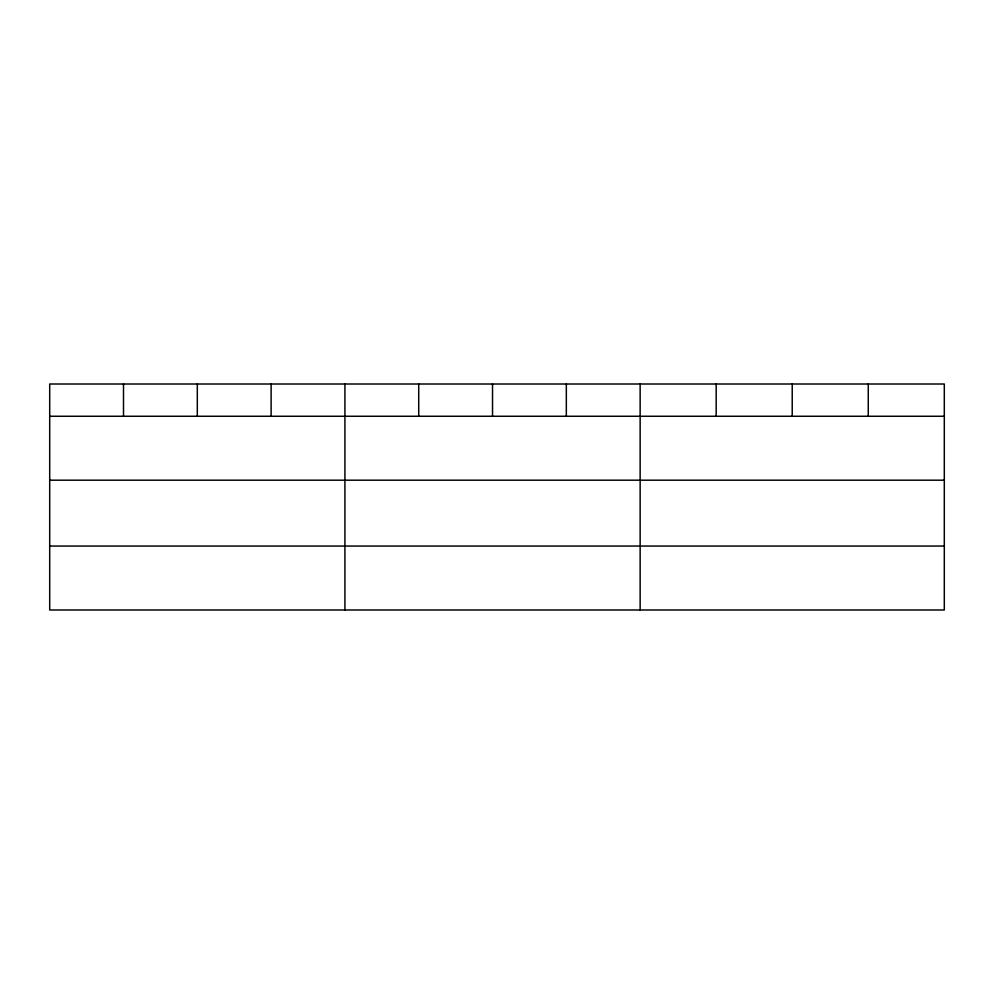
<?xml version="1.0" encoding="UTF-8"?>
<svg xmlns="http://www.w3.org/2000/svg" width="994" height="994" viewBox="0 0 994 994"><rect width="100%" height="100%" fill="white"/><g stroke="black" fill="none" stroke-linecap="round" stroke-linejoin="round"><path stroke-width="1.49" d="M944.3 480.189L944.3 384.007L49.7 384.007L49.7 609.993L944.3 609.993L944.3 480.189L49.7 480.189M49.7 416.262L944.3 416.262M49.7 546.054L944.3 546.054M868.259 384.007L868.259 416.262M792.218 384.007L792.218 416.262M716.177 384.007L716.177 416.262M640.136 384.007L640.136 609.993M566.332 384.007L566.332 416.262M492.527 384.007L492.527 416.262M418.722 384.007L418.722 416.262M344.918 384.007L344.918 609.993M271.113 384.007L271.113 416.262M197.309 384.007L197.309 416.262M123.505 384.007L123.505 416.262"/></g></svg>
